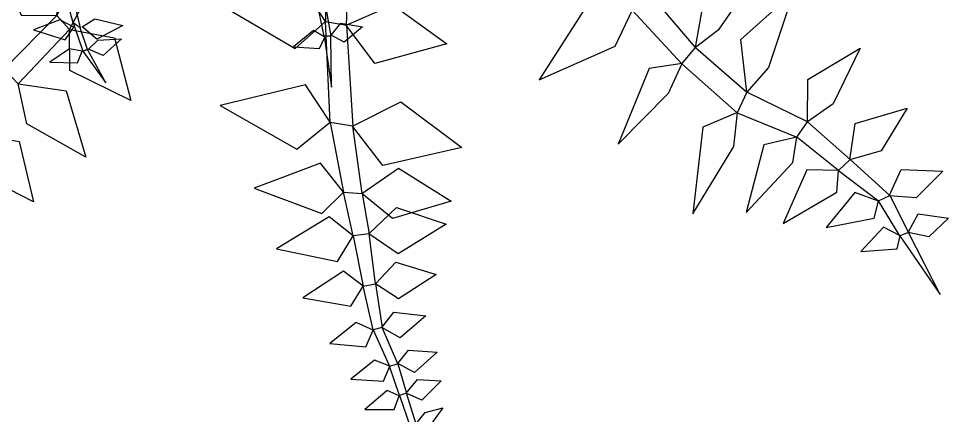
# Model space of a CAD drawing. Extents: x -0.264 to 0.275, y -0.288 to 0.275.
# Drawn here: x -0.00277 to 0.01243, y -0.01539 to -0.0089 of the extents above; entities that cross this region are included whole.
import ezdxf

# ---------------------------------------------------------------- set-up
doc = ezdxf.new("R2010")
doc.units = 0
doc.linetypes.add('LEAF_G', pattern=[10000, 10000, 0])
doc.layers.get('0').update_dxf_attribs({"linetype": 'CONTINUOUS'})

# ---------------------------------------------------------------- blocks, each defined once
blk = doc.blocks.new('12ZPLT15_LEAF')
at = {"color": 3, "linetype": 'BYBLOCK'}
blk.add_3dface([(-0.031, 0.019, 238.556), (-0.657, -0.157, 239.154), (0.013, 0.019, 240.713), (0.6, -0.157, 239.107)], dxfattribs=at)
at = {"color": 3, "linetype": 'LEAF_G'}
blk.add_3dface([(-0.031, 0.019, 238.116), (-0.647, -0.201, 237.279), (0.013, 0.019, 235.959), (0.63, -0.201, 237.411)], dxfattribs=at)

msp = doc.modelspace()

# ---------------------------------------------------------------- linework, layer by layer
at = {"color": 3, "linetype": 'LEAF_G'}
for points in [[(-0.001212, -0.007688, 0.00485), (-0.001473, -0.007446, 0.00485), (-0.00215, -0.00885, 0.004937), (-0.001941, -0.009082, 0.004937)], [(0.002626, -0.007933, 0.006993), (0.002235, -0.007996, 0.006993), (0.002245, -0.008952, 0.007734), (0.002588, -0.009009, 0.007734)], [(-0.001999, -0.008548, 0.013968), (-0.001866, -0.008644, 0.013968), (-0.001766, -0.009056, 0.01467), (-0.001879, -0.008974, 0.01467)], [(0.002113, -0.008666, 0.01821), (0.002238, -0.008666, 0.01821), (0.002335, -0.009192, 0.018556), (0.002226, -0.009192, 0.018556)], [(0.007579, -0.00853, 0.002604), (0.007259, -0.008762, 0.002604), (0.008075, -0.009643, 0.002162), (0.008295, -0.009374, 0.002162)], [(-0.00215, -0.00885, 0.004937), (-0.001941, -0.009082, 0.004937), (-0.002779, -0.009972, 0.004309), (-0.003011, -0.009731, 0.004309)], [(0.002245, -0.008952, 0.007734), (0.002588, -0.009009, 0.007734), (0.00269, -0.010663, 0.007974), (0.002324, -0.0106, 0.007974)], [(-0.001766, -0.009056, 0.01467), (-0.001879, -0.008974, 0.01467), (-0.001726, -0.009436, 0.015308), (-0.001647, -0.009407, 0.015308)], [(0.002335, -0.009192, 0.018556), (0.002226, -0.009192, 0.018556), (0.002343, -0.010024, 0.019176), (0.002335, -0.009192, 0.018556)], [(-0.001647, -0.009407, 0.015308), (-0.001726, -0.009436, 0.015308), (-0.001345, -0.009954, 0.016073), (-0.001647, -0.009407, 0.015308)], [(0.008075, -0.009643, 0.002162), (0.008295, -0.009374, 0.002162), (0.009135, -0.010106, 0.001471), (0.00898, -0.010444, 0.001471)], [(0.009135, -0.010106, 0.001471), (0.00898, -0.010444, 0.001471), (0.009955, -0.010841, 0.000769), (0.010128, -0.010592, 0.000769)], [(0.00269, -0.010663, 0.007974), (0.002324, -0.0106, 0.007974), (0.002542, -0.011742, 0.007352), (0.002844, -0.011761, 0.007352)], [(0.009955, -0.010841, 0.000769), (0.010128, -0.010592, 0.000769), (0.010827, -0.011209, -0.000019), (0.010636, -0.011386, -0.000019)], [(0.010827, -0.011209, -0.000019), (0.010636, -0.011386, -0.000019), (0.011293, -0.011885, -0.00058), (0.011477, -0.011794, -0.00058)], [(0.002542, -0.011742, 0.007352), (0.002844, -0.011761, 0.007352), (0.002959, -0.012421, 0.00668), (0.0027, -0.012458, 0.00668)], [(0.011293, -0.011885, -0.00058), (0.011477, -0.011794, -0.00058), (0.01178, -0.012401, -0.000961), (0.01164, -0.012456, -0.001001)], [(0.002959, -0.012421, 0.00668), (0.0027, -0.012458, 0.00668), (0.00286, -0.013278, 0.006377), (0.003062, -0.013243, 0.006377)], [(0.01178, -0.012401, -0.000961), (0.01164, -0.012456, -0.001001), (0.012299, -0.013418, -0.001335), (0.01178, -0.012401, -0.000961)], [(0.00286, -0.013278, 0.006377), (0.003062, -0.013243, 0.006377), (0.003172, -0.013955, 0.006294), (0.003023, -0.013996, 0.006294)], [(0.003172, -0.013955, 0.006294), (0.003023, -0.013996, 0.006294), (0.003293, -0.014587, 0.006547), (0.003426, -0.014547, 0.006547)], [(0.003293, -0.014587, 0.006547), (0.003426, -0.014547, 0.006547), (0.00357, -0.015027, 0.006812), (0.003454, -0.01507, 0.006812)], [(0.00357, -0.015027, 0.006812), (0.003454, -0.01507, 0.006812), (0.003636, -0.015593, 0.007061), (0.003728, -0.015537, 0.007061)]]:
    msp.add_3dface(points, dxfattribs=at)

# ---------------------------------------------------------------- block references
at = {"color": 0, "linetype": 'BYBLOCK', "extrusion": (-0.409004, -0.902776, 0.13308), "xscale": 0.0008440208333333, "yscale": 0.0008440208333333, "zscale": 0.0008440208333333, "rotation": 304.0903267899379}
msp.add_blockref('12ZPLT15_LEAF', (0.012493, 0.000681, -0.195396), dxfattribs=at)
at = {"color": 0, "linetype": 'BYBLOCK', "extrusion": (-0.621673, -0.763887, 0.173201), "xscale": 0.0007902222222222, "yscale": 0.0007902222222222, "zscale": 0.0007902222222222, "rotation": 300.1599025302685}
msp.add_blockref('12ZPLT15_LEAF', (0.01235, 0.001719, -0.185792), dxfattribs=at)
at = {"color": 0, "linetype": 'BYBLOCK', "extrusion": (-0.569684, -0.821864, 0), "xscale": 0.0006879166666667, "yscale": 0.0006879166666667, "zscale": 0.0006879166666667, "rotation": 310.0359753538543}
msp.add_blockref('12ZPLT15_LEAF', (0.014361, 0.000744, -0.160868), dxfattribs=at)
at = {"color": 0, "linetype": 'BYBLOCK', "extrusion": (-0.794311, -0.577101, 0.189802), "xscale": 0.0008995833333333, "yscale": 0.0008995833333333, "zscale": 0.0008995833333333, "rotation": 318.2149932371997}
msp.add_blockref('12ZPLT15_LEAF', (0.011365, 0.002691, -0.21482), dxfattribs=at)
at = {"color": 0, "linetype": 'BYBLOCK', "extrusion": (-0.718824, -0.670213, -0.184679), "xscale": 0.0005926666666667, "yscale": 0.0005926666666667, "zscale": 0.0005926666666667, "rotation": 324.4311211685027}
msp.add_blockref('12ZPLT15_LEAF', (0.015589, -0.000061, -0.141392), dxfattribs=at)
at = {"color": 0, "linetype": 'BYBLOCK', "extrusion": (-0.861902, -0.417216, -0.288194), "xscale": 0.0004656666666667, "yscale": 0.0004656666666667, "zscale": 0.0004656666666667, "rotation": 331.982144686314}
msp.add_blockref('12ZPLT15_LEAF', (0.015627, -0.002029, -0.115685), dxfattribs=at)
at = {"color": 0, "linetype": 'BYBLOCK', "extrusion": (-0.823575, -0.52175, -0.222488), "xscale": 0.0002469444444444, "yscale": 0.0002469444444444, "zscale": 0.0002469444444444, "rotation": 40.8066246430932}
msp.add_blockref('12ZPLT15_LEAF', (0.015125, 0.008052, -0.055335), dxfattribs=at)
at = {"color": 0, "linetype": 'BYBLOCK', "extrusion": (-0.854376, -0.325491, -0.405089), "xscale": 0.0003527777777778, "yscale": 0.0003527777777778, "zscale": 0.0003527777777778, "rotation": 337.4186197762552}
msp.add_blockref('12ZPLT15_LEAF', (0.015791, -0.003546, -0.089642), dxfattribs=at)
at = {"color": 0, "linetype": 'BYBLOCK', "extrusion": (-0.930919, -0.303639, 0.202961), "xscale": 0.0002645833333333, "yscale": 0.0002645833333333, "zscale": 0.0002645833333333, "rotation": 38.52271902231406}
msp.add_blockref('12ZPLT15_LEAF', (0.008442, 0.014067, -0.055528), dxfattribs=at)
at = {"color": 0, "linetype": 'BYBLOCK', "extrusion": (-0.934536, -0.268043, 0.234083), "xscale": 0.0003527777777778, "yscale": 0.0003527777777778, "zscale": 0.0003527777777778, "rotation": 15.60972402361281}
msp.add_blockref('12ZPLT15_LEAF', (0.0143, 0.00591, -0.081754), dxfattribs=at)
at = {"color": 0, "linetype": 'BYBLOCK', "extrusion": (-0.931367, -0.348993, -0.103723), "xscale": 0.0002822222222222, "yscale": 0.0002822222222222, "zscale": 0.0002822222222222, "rotation": 20.48282165232936}
msp.add_blockref('12ZPLT15_LEAF', (0.015333, 0.006984, -0.065987), dxfattribs=at)
at = {"color": 0, "linetype": 'BYBLOCK', "extrusion": (-0.985309, -0.143187, -0.093076), "xscale": 0.0005926666666667, "yscale": 0.0005926666666667, "zscale": 0.0005926666666667, "rotation": 2.011020872225353}
msp.add_blockref('12ZPLT15_LEAF', (0.012735, 0.00655, -0.14288), dxfattribs=at)
at = {"color": 0, "linetype": 'BYBLOCK', "extrusion": (-0.9366, -0.290165, 0.196429), "xscale": 0.0003175, "yscale": 0.0003175, "zscale": 0.0003175, "rotation": 20.61731731341784}
msp.add_blockref('12ZPLT15_LEAF', (0.01492, 0.006199, -0.073307), dxfattribs=at)
at = {"color": 0, "linetype": 'BYBLOCK', "extrusion": (-0.961129, -0.276099, 0), "xscale": 0.0002469444444444, "yscale": 0.0002469444444444, "zscale": 0.0002469444444444, "rotation": 3.500181556939769}
msp.add_blockref('12ZPLT15_LEAF', (0.009471, 0.018552, -0.058514), dxfattribs=at)
at = {"color": 0, "linetype": 'BYBLOCK', "extrusion": (-0.984473, -0.171047, -0.039435), "xscale": 0.0004656666666667, "yscale": 0.0004656666666667, "zscale": 0.0004656666666667, "rotation": 357.3264146909603}
msp.add_blockref('12ZPLT15_LEAF', (0.013585, 0.006337, -0.111883), dxfattribs=at)
at = {"color": 0, "linetype": 'BYBLOCK', "extrusion": (-0.966676, -0.04711, 0.251631), "xscale": 0.0003175, "yscale": 0.0003175, "zscale": 0.0003175, "rotation": 34.52208979993805}
msp.add_blockref('12ZPLT15_LEAF', (0.008954, 0.013643, -0.06981), dxfattribs=at)
at = {"color": 0, "linetype": 'BYBLOCK', "extrusion": (-0.669594, 0.742727, 0), "xscale": 0.0007112, "yscale": 0.0007112, "zscale": 0.0007112, "rotation": 352.2179710187746}
msp.add_blockref('12ZPLT15_LEAF', (0.007543, 0.00492, -0.174794), dxfattribs=at)
at = {"color": 0, "linetype": 'BYBLOCK', "extrusion": (-0.969343, 0.162125, -0.184631), "xscale": 0.0007902222222222, "yscale": 0.0007902222222222, "zscale": 0.0007902222222222, "rotation": 9.877165659943444}
msp.add_blockref('12ZPLT15_LEAF', (0.008485, 0.006891, -0.193567), dxfattribs=at)
at = {"color": 0, "linetype": 'BYBLOCK', "extrusion": (-0.687624, 0.71871, -0.103098), "xscale": 0.00075961875, "yscale": 0.00075961875, "zscale": 0.00075961875, "rotation": 329.7436733889182}
msp.add_blockref('12ZPLT15_LEAF', (0.008916, 0.003734, -0.186576), dxfattribs=at)
at = {"color": 0, "linetype": 'BYBLOCK', "extrusion": (-0.656657, 0.738718, -0.151975), "xscale": 0.0006879166666667, "yscale": 0.0006879166666667, "zscale": 0.0006879166666667, "rotation": 345.1051461654927}
msp.add_blockref('12ZPLT15_LEAF', (0.009785, 0.00293, -0.170069), dxfattribs=at)
at = {"color": 0, "linetype": 'BYBLOCK', "extrusion": (-0.985226, 0.171256, 0), "xscale": 0.0008440208333333, "yscale": 0.0008440208333333, "zscale": 0.0008440208333333, "rotation": 357.0332829483877}
msp.add_blockref('12ZPLT15_LEAF', (0.01007, 0.007957, -0.205451), dxfattribs=at)
at = {"color": 0, "linetype": 'BYBLOCK', "extrusion": (-0.9849, 0.065153, -0.160397), "xscale": 0.0006879166666667, "yscale": 0.0006879166666667, "zscale": 0.0006879166666667, "rotation": 340.8132618984536}
msp.add_blockref('12ZPLT15_LEAF', (0.011564, 0.006681, -0.168551), dxfattribs=at)

doc.saveas('drawing.dxf')
